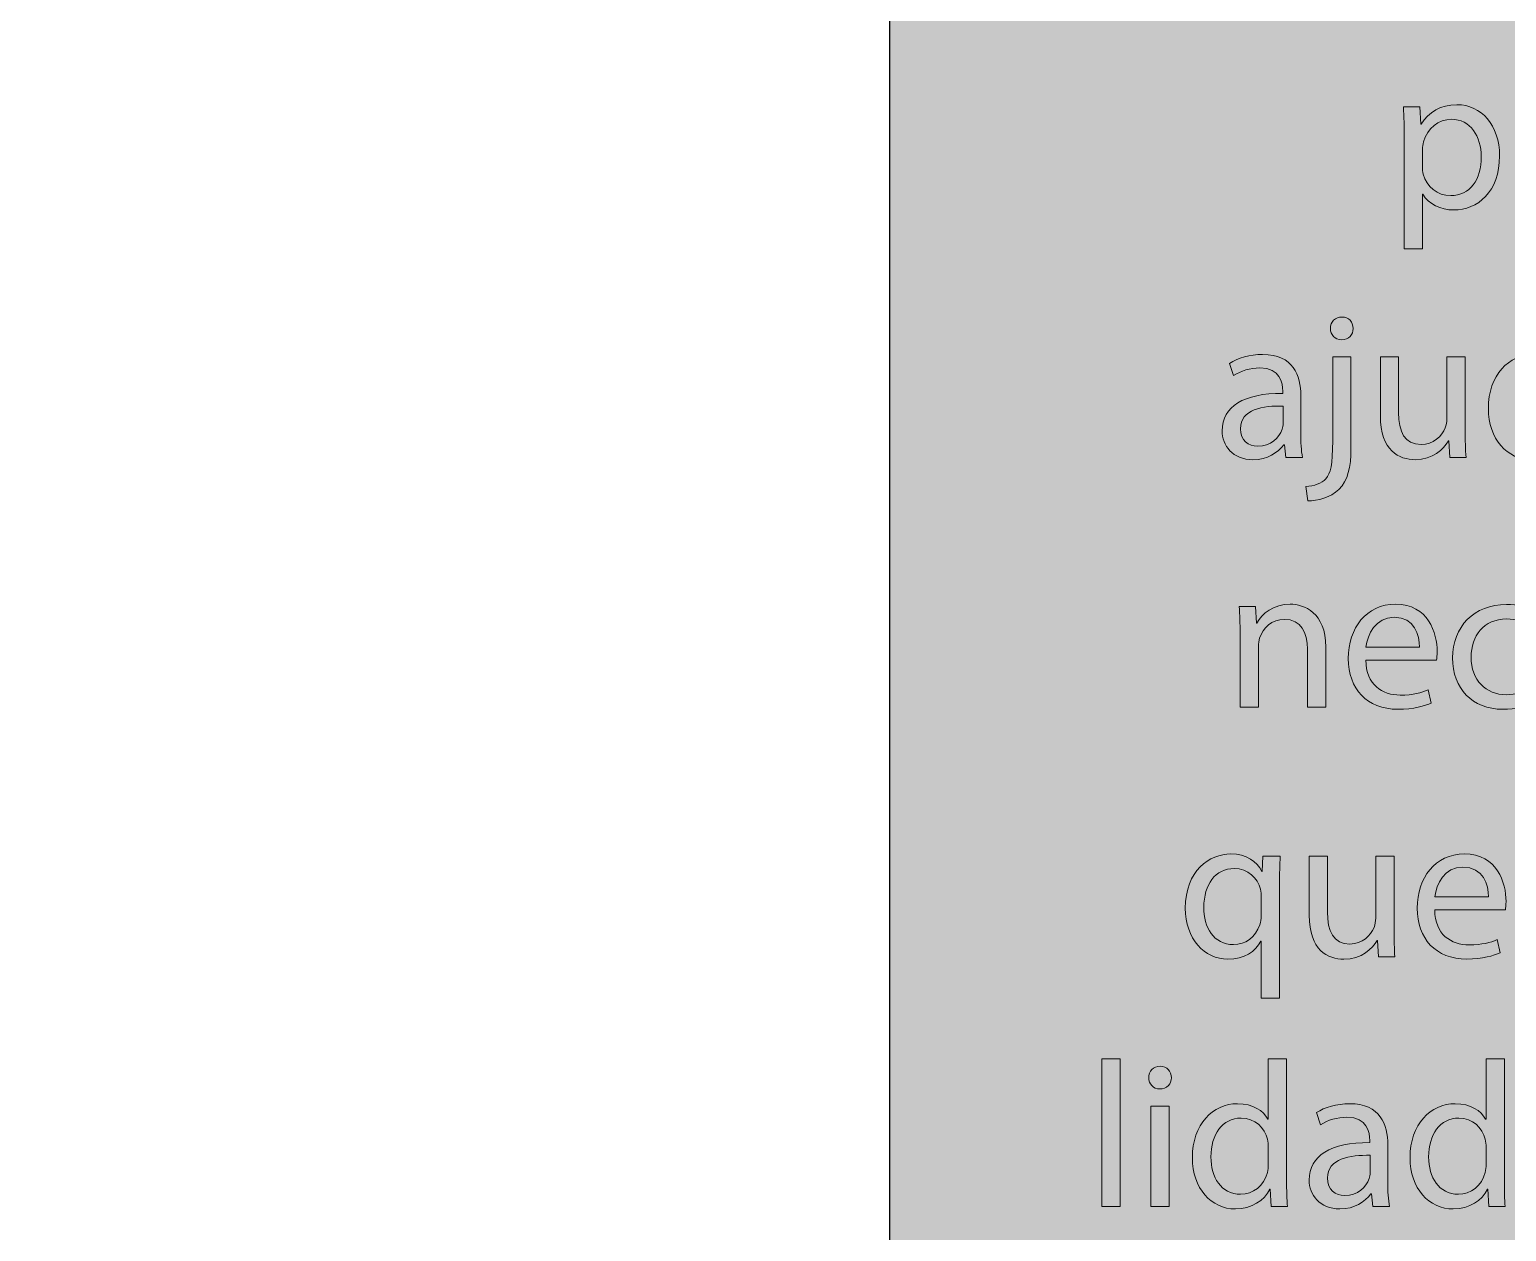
# Model space of a CAD drawing. Header units: inches. Extents: x -507 to 1392, y -754 to 68.
# Drawn here: x -260.6 to -175.4, y -140.9 to -71.6 of the extents above; entities that cross this region are included whole.
import ezdxf

# ---------------------------------------------------------------- set-up
doc = ezdxf.new("R2010")
doc.units = ezdxf.units.IN
doc.header["$MEASUREMENT"] = 0
doc.layers.add('Front', color=7, linetype='Continuous')
picture_1 = doc.add_image_def('image1.png', size_in_pixel=(3301, 2181))
picture_2 = doc.add_image_def('image10.png', size_in_pixel=(3013, 3012))

# ---------------------------------------------------------------- blocks, each defined once
blk = doc.blocks.new('block 3')
at = {"layer": 'Front', "true_color": 0x326699}
h = blk.add_hatch(color=165, dxfattribs=at)
h.dxf.hatch_style = 2
h.paths.add_polyline_path([(-211, -462.1), (-211, 61.249), (581, 61.249), (581, -462.1)])
at = {"layer": 'Front', "lineweight": 0}
blk.add_lwpolyline([(-211, -462.1), (-211, 61.249), (581, 61.249), (581, -462.1), (-211, -462.1)], dxfattribs=at)
at = {"layer": 'Front'}
image = blk.add_image(picture_1, insert=(-211, -462.191), size_in_units=(792.24, 523.44), dxfattribs=at)
blk = doc.blocks.new('block 48')
at = {"layer": 'Front', "true_color": 0x231f20}
h = blk.add_hatch(color=250, dxfattribs=at)
h.dxf.hatch_style = 2
edge = h.paths.add_edge_path()
edge.add_spline(control_points=[(-181.335, -77.936), (-181.335, -77.192), (-181.359, -76.592), (-181.383, -76.041), (-181.383, -76.041), (-180.436, -76.041), (-180.436, -76.041), (-180.436, -76.041), (-180.388, -77.036), (-180.388, -77.036), (-180.388, -77.036), (-180.364, -77.036), (-180.364, -77.036), (-179.932, -76.328), (-179.249, -75.909), (-178.301, -75.909), (-176.898, -75.909), (-175.842, -77.096), (-175.842, -78.859), (-175.842, -80.946), (-177.114, -81.977), (-178.481, -81.977), (-179.249, -81.977), (-179.92, -81.641), (-180.268, -81.065), (-180.268, -81.065), (-180.292, -81.065), (-180.292, -81.065), (-180.292, -81.065), (-180.292, -84.22), (-180.292, -84.22), (-180.292, -84.22), (-181.335, -84.22), (-181.335, -84.22), (-181.335, -84.22), (-181.335, -77.936), (-181.335, -77.936)], knot_values=[0, 0, 0, 0, 1, 1, 1, 2, 2, 2, 3, 3, 3, 4, 4, 4, 5, 5, 5, 6, 6, 6, 7, 7, 7, 8, 8, 8, 9, 9, 9, 10, 10, 10, 11, 11, 11, 12, 12, 12, 12], degree=3, periodic=1)
edge = h.paths.add_edge_path()
edge.add_spline(control_points=[(-180.292, -79.482), (-180.292, -79.638), (-180.268, -79.782), (-180.244, -79.914), (-180.052, -80.646), (-179.417, -81.149), (-178.661, -81.149), (-177.545, -81.149), (-176.898, -80.238), (-176.898, -78.907), (-176.898, -77.744), (-177.51, -76.748), (-178.625, -76.748), (-179.345, -76.748), (-180.016, -77.264), (-180.22, -78.055), (-180.256, -78.187), (-180.292, -78.343), (-180.292, -78.487), (-180.292, -78.487), (-180.292, -79.482), (-180.292, -79.482)], knot_values=[0, 0, 0, 0, 1, 1, 1, 2, 2, 2, 3, 3, 3, 4, 4, 4, 5, 5, 5, 6, 6, 6, 7, 7, 7, 7], degree=3, periodic=1)
h = blk.add_hatch(color=250, dxfattribs=at)
h.dxf.hatch_style = 2
edge = h.paths.add_edge_path()
edge.add_spline(control_points=[(-187.01, -97.925), (-186.531, -97.889), (-186.111, -97.757), (-185.859, -97.481), (-185.571, -97.145), (-185.463, -96.689), (-185.463, -95.298), (-185.463, -95.298), (-185.463, -90.441), (-185.463, -90.441), (-185.463, -90.441), (-184.408, -90.441), (-184.408, -90.441), (-184.408, -90.441), (-184.408, -95.706), (-184.408, -95.706), (-184.408, -96.833), (-184.588, -97.565), (-185.104, -98.093), (-185.571, -98.561), (-186.339, -98.752), (-186.902, -98.752), (-186.902, -98.752), (-187.01, -97.925), (-187.01, -97.925)], knot_values=[0, 0, 0, 0, 1, 1, 1, 2, 2, 2, 3, 3, 3, 4, 4, 4, 5, 5, 5, 6, 6, 6, 7, 7, 7, 8, 8, 8, 8], degree=3, periodic=1)
edge = h.paths.add_edge_path()
edge.add_spline(control_points=[(-184.288, -88.81), (-184.276, -89.158), (-184.528, -89.458), (-184.948, -89.458), (-185.343, -89.458), (-185.595, -89.158), (-185.595, -88.81), (-185.595, -88.438), (-185.319, -88.15), (-184.923, -88.15), (-184.54, -88.15), (-184.288, -88.438), (-184.288, -88.81)], knot_values=[0, 0, 0, 0, 1, 1, 1, 2, 2, 2, 3, 3, 3, 4, 4, 4, 4], degree=3, periodic=1)
h = blk.add_hatch(color=250, dxfattribs=at)
h.dxf.hatch_style = 2
edge = h.paths.add_edge_path()
edge.add_spline(control_points=[(-171.054, -87.73), (-171.054, -87.73), (-171.054, -94.747), (-171.054, -94.747), (-171.054, -95.262), (-171.042, -95.85), (-171.006, -96.246), (-171.006, -96.246), (-171.954, -96.246), (-171.954, -96.246), (-171.954, -96.246), (-172.001, -95.238), (-172.001, -95.238), (-172.001, -95.238), (-172.025, -95.238), (-172.025, -95.238), (-172.35, -95.886), (-173.057, -96.377), (-174.004, -96.377), (-175.408, -96.377), (-176.487, -95.19), (-176.487, -93.427), (-176.499, -91.496), (-175.3, -90.309), (-173.885, -90.309), (-172.997, -90.309), (-172.397, -90.729), (-172.133, -91.196), (-172.133, -91.196), (-172.109, -91.196), (-172.109, -91.196), (-172.109, -91.196), (-172.109, -87.73), (-172.109, -87.73), (-172.109, -87.73), (-171.054, -87.73), (-171.054, -87.73)], knot_values=[0, 0, 0, 0, 1, 1, 1, 2, 2, 2, 3, 3, 3, 4, 4, 4, 5, 5, 5, 6, 6, 6, 7, 7, 7, 8, 8, 8, 9, 9, 9, 10, 10, 10, 11, 11, 11, 12, 12, 12, 12], degree=3, periodic=1)
edge = h.paths.add_edge_path()
edge.add_spline(control_points=[(-172.109, -92.804), (-172.109, -92.671), (-172.122, -92.492), (-172.158, -92.36), (-172.313, -91.688), (-172.889, -91.136), (-173.681, -91.136), (-174.772, -91.136), (-175.42, -92.096), (-175.42, -93.379), (-175.42, -94.555), (-174.844, -95.526), (-173.705, -95.526), (-172.997, -95.526), (-172.35, -95.058), (-172.158, -94.267), (-172.122, -94.123), (-172.109, -93.979), (-172.109, -93.811), (-172.109, -93.811), (-172.109, -92.804), (-172.109, -92.804)], knot_values=[0, 0, 0, 0, 1, 1, 1, 2, 2, 2, 3, 3, 3, 4, 4, 4, 5, 5, 5, 6, 6, 6, 7, 7, 7, 7], degree=3, periodic=1)
h = blk.add_hatch(color=250, dxfattribs=at)
h.dxf.hatch_style = 2
edge = h.paths.add_edge_path()
edge.add_spline(control_points=[(-188.165, -96.246), (-188.165, -96.246), (-188.249, -95.514), (-188.249, -95.514), (-188.249, -95.514), (-188.285, -95.514), (-188.285, -95.514), (-188.609, -95.97), (-189.232, -96.377), (-190.06, -96.377), (-191.235, -96.377), (-191.835, -95.55), (-191.835, -94.71), (-191.835, -93.307), (-190.588, -92.54), (-188.345, -92.552), (-188.345, -92.552), (-188.345, -92.432), (-188.345, -92.432), (-188.345, -91.952), (-188.477, -91.088), (-189.664, -91.088), (-190.204, -91.088), (-190.768, -91.256), (-191.175, -91.52), (-191.175, -91.52), (-191.416, -90.825), (-191.416, -90.825), (-190.936, -90.513), (-190.24, -90.309), (-189.508, -90.309), (-187.733, -90.309), (-187.302, -91.52), (-187.302, -92.684), (-187.302, -92.684), (-187.302, -94.854), (-187.302, -94.854), (-187.302, -95.358), (-187.278, -95.85), (-187.206, -96.246), (-187.206, -96.246), (-188.165, -96.246), (-188.165, -96.246)], knot_values=[0, 0, 0, 0, 1, 1, 1, 2, 2, 2, 3, 3, 3, 4, 4, 4, 5, 5, 5, 6, 6, 6, 7, 7, 7, 8, 8, 8, 9, 9, 9, 10, 10, 10, 11, 11, 11, 12, 12, 12, 13, 13, 13, 14, 14, 14, 14], degree=3, periodic=1)
edge = h.paths.add_edge_path()
edge.add_spline(control_points=[(-188.321, -93.283), (-189.473, -93.259), (-190.78, -93.463), (-190.78, -94.59), (-190.78, -95.274), (-190.324, -95.598), (-189.784, -95.598), (-189.029, -95.598), (-188.549, -95.118), (-188.381, -94.626), (-188.345, -94.519), (-188.321, -94.398), (-188.321, -94.291), (-188.321, -94.291), (-188.321, -93.283), (-188.321, -93.283)], knot_values=[0, 0, 0, 0, 1, 1, 1, 2, 2, 2, 3, 3, 3, 4, 4, 4, 5, 5, 5, 5], degree=3, periodic=1)
h = blk.add_hatch(color=250, dxfattribs=at)
h.dxf.hatch_style = 2
edge = h.paths.add_edge_path()
edge.add_spline(control_points=[(-177.822, -94.663), (-177.822, -95.262), (-177.811, -95.79), (-177.774, -96.246), (-177.774, -96.246), (-178.71, -96.246), (-178.71, -96.246), (-178.71, -96.246), (-178.77, -95.298), (-178.77, -95.298), (-178.77, -95.298), (-178.794, -95.298), (-178.794, -95.298), (-179.07, -95.766), (-179.681, -96.377), (-180.713, -96.377), (-181.624, -96.377), (-182.716, -95.874), (-182.716, -93.835), (-182.716, -93.835), (-182.716, -90.441), (-182.716, -90.441), (-182.716, -90.441), (-181.66, -90.441), (-181.66, -90.441), (-181.66, -90.441), (-181.66, -93.655), (-181.66, -93.655), (-181.66, -94.758), (-181.324, -95.502), (-180.365, -95.502), (-179.657, -95.502), (-179.166, -95.01), (-178.974, -94.542), (-178.914, -94.387), (-178.878, -94.195), (-178.878, -94.003), (-178.878, -94.003), (-178.878, -90.441), (-178.878, -90.441), (-178.878, -90.441), (-177.822, -90.441), (-177.822, -90.441), (-177.822, -90.441), (-177.822, -94.663), (-177.822, -94.663)], knot_values=[0, 0, 0, 0, 1, 1, 1, 2, 2, 2, 3, 3, 3, 4, 4, 4, 5, 5, 5, 6, 6, 6, 7, 7, 7, 8, 8, 8, 9, 9, 9, 10, 10, 10, 11, 11, 11, 12, 12, 12, 13, 13, 13, 14, 14, 14, 15, 15, 15, 15], degree=3, periodic=1)
h = blk.add_hatch(color=250, dxfattribs=at)
h.dxf.hatch_style = 2
edge = h.paths.add_edge_path()
edge.add_spline(control_points=[(-190.803, -106.412), (-190.803, -105.812), (-190.815, -105.32), (-190.851, -104.841), (-190.851, -104.841), (-189.916, -104.841), (-189.916, -104.841), (-189.916, -104.841), (-189.855, -105.8), (-189.855, -105.8), (-189.855, -105.8), (-189.832, -105.8), (-189.832, -105.8), (-189.544, -105.249), (-188.872, -104.709), (-187.913, -104.709), (-187.109, -104.709), (-185.862, -105.188), (-185.862, -107.179), (-185.862, -107.179), (-185.862, -110.646), (-185.862, -110.646), (-185.862, -110.646), (-186.917, -110.646), (-186.917, -110.646), (-186.917, -110.646), (-186.917, -107.299), (-186.917, -107.299), (-186.917, -106.364), (-187.265, -105.584), (-188.261, -105.584), (-188.956, -105.584), (-189.496, -106.076), (-189.676, -106.664), (-189.724, -106.795), (-189.748, -106.976), (-189.748, -107.155), (-189.748, -107.155), (-189.748, -110.646), (-189.748, -110.646), (-189.748, -110.646), (-190.803, -110.646), (-190.803, -110.646), (-190.803, -110.646), (-190.803, -106.412), (-190.803, -106.412)], knot_values=[0, 0, 0, 0, 1, 1, 1, 2, 2, 2, 3, 3, 3, 4, 4, 4, 5, 5, 5, 6, 6, 6, 7, 7, 7, 8, 8, 8, 9, 9, 9, 10, 10, 10, 11, 11, 11, 12, 12, 12, 13, 13, 13, 14, 14, 14, 15, 15, 15, 15], degree=3, periodic=1)
h = blk.add_hatch(color=250, dxfattribs=at)
h.dxf.hatch_style = 2
edge = h.paths.add_edge_path()
edge.add_spline(control_points=[(-183.555, -107.935), (-183.531, -109.362), (-182.62, -109.95), (-181.564, -109.95), (-180.809, -109.95), (-180.353, -109.818), (-179.958, -109.65), (-179.958, -109.65), (-179.777, -110.406), (-179.777, -110.406), (-180.149, -110.574), (-180.785, -110.766), (-181.708, -110.766), (-183.496, -110.766), (-184.563, -109.59), (-184.563, -107.839), (-184.563, -106.088), (-183.531, -104.709), (-181.84, -104.709), (-179.945, -104.709), (-179.441, -106.376), (-179.441, -107.443), (-179.441, -107.659), (-179.466, -107.827), (-179.478, -107.935), (-179.478, -107.935), (-183.555, -107.935), (-183.555, -107.935)], knot_values=[0, 0, 0, 0, 1, 1, 1, 2, 2, 2, 3, 3, 3, 4, 4, 4, 5, 5, 5, 6, 6, 6, 7, 7, 7, 8, 8, 8, 9, 9, 9, 9], degree=3, periodic=1)
edge = h.paths.add_edge_path()
edge.add_spline(control_points=[(-180.461, -107.179), (-180.449, -106.508), (-180.737, -105.464), (-181.924, -105.464), (-182.992, -105.464), (-183.459, -106.448), (-183.543, -107.179), (-183.543, -107.179), (-180.461, -107.179), (-180.461, -107.179)], knot_values=[0, 0, 0, 0, 1, 1, 1, 2, 2, 2, 3, 3, 3, 3], degree=3, periodic=1)
h = blk.add_hatch(color=250, dxfattribs=at)
h.dxf.hatch_style = 2
edge = h.paths.add_edge_path()
edge.add_spline(control_points=[(-173.994, -110.43), (-174.27, -110.574), (-174.881, -110.766), (-175.661, -110.766), (-177.412, -110.766), (-178.551, -109.578), (-178.551, -107.803), (-178.551, -106.016), (-177.328, -104.721), (-175.433, -104.721), (-174.809, -104.721), (-174.257, -104.876), (-173.97, -105.021), (-173.97, -105.021), (-174.209, -105.836), (-174.209, -105.836), (-174.461, -105.692), (-174.857, -105.56), (-175.433, -105.56), (-176.764, -105.56), (-177.484, -106.544), (-177.484, -107.755), (-177.484, -109.098), (-176.62, -109.926), (-175.469, -109.926), (-174.869, -109.926), (-174.473, -109.77), (-174.173, -109.638), (-174.173, -109.638), (-173.994, -110.43), (-173.994, -110.43)], knot_values=[0, 0, 0, 0, 1, 1, 1, 2, 2, 2, 3, 3, 3, 4, 4, 4, 5, 5, 5, 6, 6, 6, 7, 7, 7, 8, 8, 8, 9, 9, 9, 10, 10, 10, 10], degree=3, periodic=1)
h = blk.add_hatch(color=250, dxfattribs=at)
h.dxf.hatch_style = 2
edge = h.paths.add_edge_path()
edge.add_spline(control_points=[(-189.581, -124.146), (-189.581, -124.146), (-189.605, -124.146), (-189.605, -124.146), (-189.917, -124.722), (-190.564, -125.177), (-191.5, -125.177), (-192.855, -125.177), (-193.959, -124.002), (-193.959, -122.239), (-193.959, -120.068), (-192.556, -119.109), (-191.332, -119.109), (-190.433, -119.109), (-189.833, -119.552), (-189.545, -120.116), (-189.545, -120.116), (-189.521, -120.116), (-189.521, -120.116), (-189.521, -120.116), (-189.485, -119.241), (-189.485, -119.241), (-189.485, -119.241), (-188.49, -119.241), (-188.49, -119.241), (-188.514, -119.732), (-188.526, -120.236), (-188.526, -120.836), (-188.526, -120.836), (-188.526, -127.42), (-188.526, -127.42), (-188.526, -127.42), (-189.581, -127.42), (-189.581, -127.42), (-189.581, -127.42), (-189.581, -124.146), (-189.581, -124.146)], knot_values=[0, 0, 0, 0, 1, 1, 1, 2, 2, 2, 3, 3, 3, 4, 4, 4, 5, 5, 5, 6, 6, 6, 7, 7, 7, 8, 8, 8, 9, 9, 9, 10, 10, 10, 11, 11, 11, 12, 12, 12, 12], degree=3, periodic=1)
edge = h.paths.add_edge_path()
edge.add_spline(control_points=[(-189.581, -121.591), (-189.581, -121.447), (-189.593, -121.279), (-189.629, -121.147), (-189.785, -120.5), (-190.349, -119.948), (-191.14, -119.948), (-192.232, -119.948), (-192.892, -120.872), (-192.892, -122.179), (-192.892, -123.331), (-192.34, -124.338), (-191.176, -124.338), (-190.493, -124.338), (-189.905, -123.918), (-189.665, -123.187), (-189.617, -123.042), (-189.581, -122.838), (-189.581, -122.683), (-189.581, -122.683), (-189.581, -121.591), (-189.581, -121.591)], knot_values=[0, 0, 0, 0, 1, 1, 1, 2, 2, 2, 3, 3, 3, 4, 4, 4, 5, 5, 5, 6, 6, 6, 7, 7, 7, 7], degree=3, periodic=1)
h = blk.add_hatch(color=250, dxfattribs=at)
h.dxf.hatch_style = 2
edge = h.paths.add_edge_path()
edge.add_spline(control_points=[(-179.583, -122.335), (-179.56, -123.762), (-178.648, -124.35), (-177.593, -124.35), (-176.837, -124.35), (-176.381, -124.218), (-175.986, -124.05), (-175.986, -124.05), (-175.806, -124.806), (-175.806, -124.806), (-176.178, -124.974), (-176.813, -125.166), (-177.737, -125.166), (-179.524, -125.166), (-180.591, -123.99), (-180.591, -122.239), (-180.591, -120.488), (-179.56, -119.109), (-177.869, -119.109), (-175.974, -119.109), (-175.47, -120.776), (-175.47, -121.843), (-175.47, -122.059), (-175.494, -122.227), (-175.506, -122.335), (-175.506, -122.335), (-179.583, -122.335), (-179.583, -122.335)], knot_values=[0, 0, 0, 0, 1, 1, 1, 2, 2, 2, 3, 3, 3, 4, 4, 4, 5, 5, 5, 6, 6, 6, 7, 7, 7, 8, 8, 8, 9, 9, 9, 9], degree=3, periodic=1)
edge = h.paths.add_edge_path()
edge.add_spline(control_points=[(-176.489, -121.579), (-176.478, -120.908), (-176.765, -119.864), (-177.953, -119.864), (-179.02, -119.864), (-179.488, -120.848), (-179.572, -121.579), (-179.572, -121.579), (-176.489, -121.579), (-176.489, -121.579)], knot_values=[0, 0, 0, 0, 1, 1, 1, 2, 2, 2, 3, 3, 3, 3], degree=3, periodic=1)
h = blk.add_hatch(color=250, dxfattribs=at)
h.dxf.hatch_style = 2
edge = h.paths.add_edge_path()
edge.add_spline(control_points=[(-181.926, -123.462), (-181.926, -124.062), (-181.914, -124.59), (-181.878, -125.045), (-181.878, -125.045), (-182.813, -125.045), (-182.813, -125.045), (-182.813, -125.045), (-182.874, -124.098), (-182.874, -124.098), (-182.874, -124.098), (-182.897, -124.098), (-182.897, -124.098), (-183.173, -124.566), (-183.785, -125.177), (-184.816, -125.177), (-185.728, -125.177), (-186.819, -124.674), (-186.819, -122.635), (-186.819, -122.635), (-186.819, -119.241), (-186.819, -119.241), (-186.819, -119.241), (-185.764, -119.241), (-185.764, -119.241), (-185.764, -119.241), (-185.764, -122.455), (-185.764, -122.455), (-185.764, -123.558), (-185.428, -124.302), (-184.468, -124.302), (-183.761, -124.302), (-183.269, -123.81), (-183.077, -123.342), (-183.017, -123.187), (-182.981, -122.995), (-182.981, -122.803), (-182.981, -122.803), (-182.981, -119.241), (-182.981, -119.241), (-182.981, -119.241), (-181.926, -119.241), (-181.926, -119.241), (-181.926, -119.241), (-181.926, -123.462), (-181.926, -123.462)], knot_values=[0, 0, 0, 0, 1, 1, 1, 2, 2, 2, 3, 3, 3, 4, 4, 4, 5, 5, 5, 6, 6, 6, 7, 7, 7, 8, 8, 8, 9, 9, 9, 10, 10, 10, 11, 11, 11, 12, 12, 12, 13, 13, 13, 14, 14, 14, 15, 15, 15, 15], degree=3, periodic=1)
h = blk.add_hatch(color=250, dxfattribs=at)
h.dxf.hatch_style = 2
h.paths.add_polyline_path([(-198.771, -130.93), (-197.716, -130.93), (-197.716, -139.445), (-198.771, -139.445)])
h = blk.add_hatch(color=250, dxfattribs=at)
h.dxf.hatch_style = 2
edge = h.paths.add_edge_path()
edge.add_spline(control_points=[(-188.119, -130.93), (-188.119, -130.93), (-188.119, -137.946), (-188.119, -137.946), (-188.119, -138.462), (-188.106, -139.049), (-188.071, -139.445), (-188.071, -139.445), (-189.018, -139.445), (-189.018, -139.445), (-189.018, -139.445), (-189.066, -138.438), (-189.066, -138.438), (-189.066, -138.438), (-189.09, -138.438), (-189.09, -138.438), (-189.414, -139.085), (-190.122, -139.577), (-191.069, -139.577), (-192.472, -139.577), (-193.552, -138.39), (-193.552, -136.627), (-193.563, -134.696), (-192.364, -133.509), (-190.949, -133.509), (-190.062, -133.509), (-189.462, -133.928), (-189.198, -134.396), (-189.198, -134.396), (-189.174, -134.396), (-189.174, -134.396), (-189.174, -134.396), (-189.174, -130.93), (-189.174, -130.93), (-189.174, -130.93), (-188.119, -130.93), (-188.119, -130.93)], knot_values=[0, 0, 0, 0, 1, 1, 1, 2, 2, 2, 3, 3, 3, 4, 4, 4, 5, 5, 5, 6, 6, 6, 7, 7, 7, 8, 8, 8, 9, 9, 9, 10, 10, 10, 11, 11, 11, 12, 12, 12, 12], degree=3, periodic=1)
edge = h.paths.add_edge_path()
edge.add_spline(control_points=[(-189.174, -136.003), (-189.174, -135.871), (-189.186, -135.691), (-189.222, -135.56), (-189.378, -134.888), (-189.954, -134.336), (-190.745, -134.336), (-191.836, -134.336), (-192.484, -135.295), (-192.484, -136.579), (-192.484, -137.754), (-191.909, -138.726), (-190.769, -138.726), (-190.062, -138.726), (-189.414, -138.258), (-189.222, -137.466), (-189.186, -137.322), (-189.174, -137.179), (-189.174, -137.011), (-189.174, -137.011), (-189.174, -136.003), (-189.174, -136.003)], knot_values=[0, 0, 0, 0, 1, 1, 1, 2, 2, 2, 3, 3, 3, 4, 4, 4, 5, 5, 5, 6, 6, 6, 7, 7, 7, 7], degree=3, periodic=1)
h = blk.add_hatch(color=250, dxfattribs=at)
h.dxf.hatch_style = 2
edge = h.paths.add_edge_path()
edge.add_spline(control_points=[(-175.566, -130.93), (-175.566, -130.93), (-175.566, -137.946), (-175.566, -137.946), (-175.566, -138.462), (-175.554, -139.049), (-175.519, -139.445), (-175.519, -139.445), (-176.466, -139.445), (-176.466, -139.445), (-176.466, -139.445), (-176.514, -138.438), (-176.514, -138.438), (-176.514, -138.438), (-176.538, -138.438), (-176.538, -138.438), (-176.862, -139.085), (-177.569, -139.577), (-178.517, -139.577), (-179.92, -139.577), (-181, -138.39), (-181, -136.627), (-181.011, -134.696), (-179.812, -133.509), (-178.397, -133.509), (-177.509, -133.509), (-176.91, -133.928), (-176.646, -134.396), (-176.646, -134.396), (-176.622, -134.396), (-176.622, -134.396), (-176.622, -134.396), (-176.622, -130.93), (-176.622, -130.93), (-176.622, -130.93), (-175.566, -130.93), (-175.566, -130.93)], knot_values=[0, 0, 0, 0, 1, 1, 1, 2, 2, 2, 3, 3, 3, 4, 4, 4, 5, 5, 5, 6, 6, 6, 7, 7, 7, 8, 8, 8, 9, 9, 9, 10, 10, 10, 11, 11, 11, 12, 12, 12, 12], degree=3, periodic=1)
edge = h.paths.add_edge_path()
edge.add_spline(control_points=[(-176.622, -136.003), (-176.622, -135.871), (-176.634, -135.691), (-176.67, -135.56), (-176.826, -134.888), (-177.401, -134.336), (-178.193, -134.336), (-179.284, -134.336), (-179.932, -135.295), (-179.932, -136.579), (-179.932, -137.754), (-179.356, -138.726), (-178.217, -138.726), (-177.509, -138.726), (-176.862, -138.258), (-176.67, -137.466), (-176.634, -137.322), (-176.622, -137.179), (-176.622, -137.011), (-176.622, -137.011), (-176.622, -136.003), (-176.622, -136.003)], knot_values=[0, 0, 0, 0, 1, 1, 1, 2, 2, 2, 3, 3, 3, 4, 4, 4, 5, 5, 5, 6, 6, 6, 7, 7, 7, 7], degree=3, periodic=1)
h = blk.add_hatch(color=250, dxfattribs=at)
h.dxf.hatch_style = 2
edge = h.paths.add_edge_path()
edge.add_spline(control_points=[(-194.764, -132.009), (-194.752, -132.369), (-195.016, -132.657), (-195.436, -132.657), (-195.808, -132.657), (-196.071, -132.369), (-196.071, -132.009), (-196.071, -131.638), (-195.795, -131.35), (-195.412, -131.35), (-195.016, -131.35), (-194.764, -131.638), (-194.764, -132.009)], knot_values=[0, 0, 0, 0, 1, 1, 1, 2, 2, 2, 3, 3, 3, 4, 4, 4, 4], degree=3, periodic=1)
h.paths.add_polyline_path([(-195.939, -139.445), (-195.939, -133.641), (-194.884, -133.641), (-194.884, -139.445)])
h = blk.add_hatch(color=250, dxfattribs=at)
h.dxf.hatch_style = 2
edge = h.paths.add_edge_path()
edge.add_spline(control_points=[(-183.149, -139.445), (-183.149, -139.445), (-183.233, -138.714), (-183.233, -138.714), (-183.233, -138.714), (-183.27, -138.714), (-183.27, -138.714), (-183.593, -139.169), (-184.217, -139.577), (-185.044, -139.577), (-186.22, -139.577), (-186.819, -138.75), (-186.819, -137.91), (-186.819, -136.507), (-185.572, -135.739), (-183.33, -135.751), (-183.33, -135.751), (-183.33, -135.631), (-183.33, -135.631), (-183.33, -135.152), (-183.461, -134.288), (-184.648, -134.288), (-185.188, -134.288), (-185.752, -134.456), (-186.16, -134.72), (-186.16, -134.72), (-186.4, -134.024), (-186.4, -134.024), (-185.92, -133.712), (-185.225, -133.509), (-184.493, -133.509), (-182.718, -133.509), (-182.286, -134.72), (-182.286, -135.883), (-182.286, -135.883), (-182.286, -138.054), (-182.286, -138.054), (-182.286, -138.558), (-182.262, -139.049), (-182.19, -139.445), (-182.19, -139.445), (-183.149, -139.445), (-183.149, -139.445)], knot_values=[0, 0, 0, 0, 1, 1, 1, 2, 2, 2, 3, 3, 3, 4, 4, 4, 5, 5, 5, 6, 6, 6, 7, 7, 7, 8, 8, 8, 9, 9, 9, 10, 10, 10, 11, 11, 11, 12, 12, 12, 13, 13, 13, 14, 14, 14, 14], degree=3, periodic=1)
edge = h.paths.add_edge_path()
edge.add_spline(control_points=[(-183.306, -136.483), (-184.457, -136.459), (-185.764, -136.663), (-185.764, -137.79), (-185.764, -138.474), (-185.308, -138.798), (-184.769, -138.798), (-184.013, -138.798), (-183.533, -138.318), (-183.365, -137.826), (-183.33, -137.718), (-183.306, -137.598), (-183.306, -137.49), (-183.306, -137.49), (-183.306, -136.483), (-183.306, -136.483)], knot_values=[0, 0, 0, 0, 1, 1, 1, 2, 2, 2, 3, 3, 3, 4, 4, 4, 5, 5, 5, 5], degree=3, periodic=1)
at = {"layer": 'Front', "lineweight": 0}
for points in [[(-198.771, -130.93), (-197.716, -130.93), (-197.716, -139.445), (-198.771, -139.445), (-198.771, -130.93)], [(-195.939, -139.445), (-195.939, -133.641), (-194.884, -133.641), (-194.884, -139.445), (-195.939, -139.445)]]:
    blk.add_lwpolyline(points, dxfattribs=at)
for points, knots in [([(-181.335, -77.936), (-181.335, -77.192), (-181.359, -76.592), (-181.383, -76.041), (-181.383, -76.041), (-180.436, -76.041), (-180.436, -76.041), (-180.436, -76.041), (-180.388, -77.036), (-180.388, -77.036), (-180.388, -77.036), (-180.364, -77.036), (-180.364, -77.036), (-179.932, -76.328), (-179.249, -75.909), (-178.301, -75.909), (-176.898, -75.909), (-175.842, -77.096), (-175.842, -78.859), (-175.842, -80.946), (-177.114, -81.977), (-178.481, -81.977), (-179.249, -81.977), (-179.92, -81.641), (-180.268, -81.065), (-180.268, -81.065), (-180.292, -81.065), (-180.292, -81.065), (-180.292, -81.065), (-180.292, -84.22), (-180.292, -84.22), (-180.292, -84.22), (-181.335, -84.22), (-181.335, -84.22), (-181.335, -84.22), (-181.335, -77.936), (-181.335, -77.936)], [0, 0, 0, 0, 1, 1, 1, 2, 2, 2, 3, 3, 3, 4, 4, 4, 5, 5, 5, 6, 6, 6, 7, 7, 7, 8, 8, 8, 9, 9, 9, 10, 10, 10, 11, 11, 11, 12, 12, 12, 12]), ([(-180.292, -79.482), (-180.292, -79.638), (-180.268, -79.782), (-180.244, -79.914), (-180.052, -80.646), (-179.417, -81.149), (-178.661, -81.149), (-177.545, -81.149), (-176.898, -80.238), (-176.898, -78.907), (-176.898, -77.744), (-177.51, -76.748), (-178.625, -76.748), (-179.345, -76.748), (-180.016, -77.264), (-180.22, -78.055), (-180.256, -78.187), (-180.292, -78.343), (-180.292, -78.487), (-180.292, -78.487), (-180.292, -79.482), (-180.292, -79.482)], [0, 0, 0, 0, 1, 1, 1, 2, 2, 2, 3, 3, 3, 4, 4, 4, 5, 5, 5, 6, 6, 6, 7, 7, 7, 7]), ([(-184.288, -88.81), (-184.276, -89.158), (-184.528, -89.458), (-184.948, -89.458), (-185.343, -89.458), (-185.595, -89.158), (-185.595, -88.81), (-185.595, -88.438), (-185.319, -88.15), (-184.923, -88.15), (-184.54, -88.15), (-184.288, -88.438), (-184.288, -88.81)], [0, 0, 0, 0, 1, 1, 1, 2, 2, 2, 3, 3, 3, 4, 4, 4, 4]), ([(-171.054, -87.73), (-171.054, -87.73), (-171.054, -94.747), (-171.054, -94.747), (-171.054, -95.262), (-171.042, -95.85), (-171.006, -96.246), (-171.006, -96.246), (-171.954, -96.246), (-171.954, -96.246), (-171.954, -96.246), (-172.001, -95.238), (-172.001, -95.238), (-172.001, -95.238), (-172.025, -95.238), (-172.025, -95.238), (-172.35, -95.886), (-173.057, -96.377), (-174.004, -96.377), (-175.408, -96.377), (-176.487, -95.19), (-176.487, -93.427), (-176.499, -91.496), (-175.3, -90.309), (-173.885, -90.309), (-172.997, -90.309), (-172.397, -90.729), (-172.133, -91.196), (-172.133, -91.196), (-172.109, -91.196), (-172.109, -91.196), (-172.109, -91.196), (-172.109, -87.73), (-172.109, -87.73), (-172.109, -87.73), (-171.054, -87.73), (-171.054, -87.73)], [0, 0, 0, 0, 1, 1, 1, 2, 2, 2, 3, 3, 3, 4, 4, 4, 5, 5, 5, 6, 6, 6, 7, 7, 7, 8, 8, 8, 9, 9, 9, 10, 10, 10, 11, 11, 11, 12, 12, 12, 12]), ([(-188.165, -96.246), (-188.165, -96.246), (-188.249, -95.514), (-188.249, -95.514), (-188.249, -95.514), (-188.285, -95.514), (-188.285, -95.514), (-188.609, -95.97), (-189.232, -96.377), (-190.06, -96.377), (-191.235, -96.377), (-191.835, -95.55), (-191.835, -94.71), (-191.835, -93.307), (-190.588, -92.54), (-188.345, -92.552), (-188.345, -92.552), (-188.345, -92.432), (-188.345, -92.432), (-188.345, -91.952), (-188.477, -91.088), (-189.664, -91.088), (-190.204, -91.088), (-190.768, -91.256), (-191.175, -91.52), (-191.175, -91.52), (-191.416, -90.825), (-191.416, -90.825), (-190.936, -90.513), (-190.24, -90.309), (-189.508, -90.309), (-187.733, -90.309), (-187.302, -91.52), (-187.302, -92.684), (-187.302, -92.684), (-187.302, -94.854), (-187.302, -94.854), (-187.302, -95.358), (-187.278, -95.85), (-187.206, -96.246), (-187.206, -96.246), (-188.165, -96.246), (-188.165, -96.246)], [0, 0, 0, 0, 1, 1, 1, 2, 2, 2, 3, 3, 3, 4, 4, 4, 5, 5, 5, 6, 6, 6, 7, 7, 7, 8, 8, 8, 9, 9, 9, 10, 10, 10, 11, 11, 11, 12, 12, 12, 13, 13, 13, 14, 14, 14, 14]), ([(-187.01, -97.925), (-186.531, -97.889), (-186.111, -97.757), (-185.859, -97.481), (-185.571, -97.145), (-185.463, -96.689), (-185.463, -95.298), (-185.463, -95.298), (-185.463, -90.441), (-185.463, -90.441), (-185.463, -90.441), (-184.408, -90.441), (-184.408, -90.441), (-184.408, -90.441), (-184.408, -95.706), (-184.408, -95.706), (-184.408, -96.833), (-184.588, -97.565), (-185.104, -98.093), (-185.571, -98.561), (-186.339, -98.752), (-186.902, -98.752), (-186.902, -98.752), (-187.01, -97.925), (-187.01, -97.925)], [0, 0, 0, 0, 1, 1, 1, 2, 2, 2, 3, 3, 3, 4, 4, 4, 5, 5, 5, 6, 6, 6, 7, 7, 7, 8, 8, 8, 8]), ([(-177.822, -94.663), (-177.822, -95.262), (-177.811, -95.79), (-177.774, -96.246), (-177.774, -96.246), (-178.71, -96.246), (-178.71, -96.246), (-178.71, -96.246), (-178.77, -95.298), (-178.77, -95.298), (-178.77, -95.298), (-178.794, -95.298), (-178.794, -95.298), (-179.07, -95.766), (-179.681, -96.377), (-180.713, -96.377), (-181.624, -96.377), (-182.716, -95.874), (-182.716, -93.835), (-182.716, -93.835), (-182.716, -90.441), (-182.716, -90.441), (-182.716, -90.441), (-181.66, -90.441), (-181.66, -90.441), (-181.66, -90.441), (-181.66, -93.655), (-181.66, -93.655), (-181.66, -94.758), (-181.324, -95.502), (-180.365, -95.502), (-179.657, -95.502), (-179.166, -95.01), (-178.974, -94.542), (-178.914, -94.387), (-178.878, -94.195), (-178.878, -94.003), (-178.878, -94.003), (-178.878, -90.441), (-178.878, -90.441), (-178.878, -90.441), (-177.822, -90.441), (-177.822, -90.441), (-177.822, -90.441), (-177.822, -94.663), (-177.822, -94.663)], [0, 0, 0, 0, 1, 1, 1, 2, 2, 2, 3, 3, 3, 4, 4, 4, 5, 5, 5, 6, 6, 6, 7, 7, 7, 8, 8, 8, 9, 9, 9, 10, 10, 10, 11, 11, 11, 12, 12, 12, 13, 13, 13, 14, 14, 14, 15, 15, 15, 15]), ([(-188.321, -93.283), (-189.473, -93.259), (-190.78, -93.463), (-190.78, -94.59), (-190.78, -95.274), (-190.324, -95.598), (-189.784, -95.598), (-189.029, -95.598), (-188.549, -95.118), (-188.381, -94.626), (-188.345, -94.519), (-188.321, -94.398), (-188.321, -94.291), (-188.321, -94.291), (-188.321, -93.283), (-188.321, -93.283)], [0, 0, 0, 0, 1, 1, 1, 2, 2, 2, 3, 3, 3, 4, 4, 4, 5, 5, 5, 5]), ([(-190.803, -106.412), (-190.803, -105.812), (-190.815, -105.32), (-190.851, -104.841), (-190.851, -104.841), (-189.916, -104.841), (-189.916, -104.841), (-189.916, -104.841), (-189.855, -105.8), (-189.855, -105.8), (-189.855, -105.8), (-189.832, -105.8), (-189.832, -105.8), (-189.544, -105.249), (-188.872, -104.709), (-187.913, -104.709), (-187.109, -104.709), (-185.862, -105.188), (-185.862, -107.179), (-185.862, -107.179), (-185.862, -110.646), (-185.862, -110.646), (-185.862, -110.646), (-186.917, -110.646), (-186.917, -110.646), (-186.917, -110.646), (-186.917, -107.299), (-186.917, -107.299), (-186.917, -106.364), (-187.265, -105.584), (-188.261, -105.584), (-188.956, -105.584), (-189.496, -106.076), (-189.676, -106.664), (-189.724, -106.795), (-189.748, -106.976), (-189.748, -107.155), (-189.748, -107.155), (-189.748, -110.646), (-189.748, -110.646), (-189.748, -110.646), (-190.803, -110.646), (-190.803, -110.646), (-190.803, -110.646), (-190.803, -106.412), (-190.803, -106.412)], [0, 0, 0, 0, 1, 1, 1, 2, 2, 2, 3, 3, 3, 4, 4, 4, 5, 5, 5, 6, 6, 6, 7, 7, 7, 8, 8, 8, 9, 9, 9, 10, 10, 10, 11, 11, 11, 12, 12, 12, 13, 13, 13, 14, 14, 14, 15, 15, 15, 15]), ([(-183.555, -107.935), (-183.531, -109.362), (-182.62, -109.95), (-181.564, -109.95), (-180.809, -109.95), (-180.353, -109.818), (-179.958, -109.65), (-179.958, -109.65), (-179.777, -110.406), (-179.777, -110.406), (-180.149, -110.574), (-180.785, -110.766), (-181.708, -110.766), (-183.496, -110.766), (-184.563, -109.59), (-184.563, -107.839), (-184.563, -106.088), (-183.531, -104.709), (-181.84, -104.709), (-179.945, -104.709), (-179.441, -106.376), (-179.441, -107.443), (-179.441, -107.659), (-179.466, -107.827), (-179.478, -107.935), (-179.478, -107.935), (-183.555, -107.935), (-183.555, -107.935)], [0, 0, 0, 0, 1, 1, 1, 2, 2, 2, 3, 3, 3, 4, 4, 4, 5, 5, 5, 6, 6, 6, 7, 7, 7, 8, 8, 8, 9, 9, 9, 9]), ([(-173.994, -110.43), (-174.27, -110.574), (-174.881, -110.766), (-175.661, -110.766), (-177.412, -110.766), (-178.551, -109.578), (-178.551, -107.803), (-178.551, -106.016), (-177.328, -104.721), (-175.433, -104.721), (-174.809, -104.721), (-174.257, -104.876), (-173.97, -105.021), (-173.97, -105.021), (-174.209, -105.836), (-174.209, -105.836), (-174.461, -105.692), (-174.857, -105.56), (-175.433, -105.56), (-176.764, -105.56), (-177.484, -106.544), (-177.484, -107.755), (-177.484, -109.098), (-176.62, -109.926), (-175.469, -109.926), (-174.869, -109.926), (-174.473, -109.77), (-174.173, -109.638), (-174.173, -109.638), (-173.994, -110.43), (-173.994, -110.43)], [0, 0, 0, 0, 1, 1, 1, 2, 2, 2, 3, 3, 3, 4, 4, 4, 5, 5, 5, 6, 6, 6, 7, 7, 7, 8, 8, 8, 9, 9, 9, 10, 10, 10, 10]), ([(-180.461, -107.179), (-180.449, -106.508), (-180.737, -105.464), (-181.924, -105.464), (-182.992, -105.464), (-183.459, -106.448), (-183.543, -107.179), (-183.543, -107.179), (-180.461, -107.179), (-180.461, -107.179)], [0, 0, 0, 0, 1, 1, 1, 2, 2, 2, 3, 3, 3, 3]), ([(-189.581, -124.146), (-189.581, -124.146), (-189.605, -124.146), (-189.605, -124.146), (-189.917, -124.722), (-190.564, -125.177), (-191.5, -125.177), (-192.855, -125.177), (-193.959, -124.002), (-193.959, -122.239), (-193.959, -120.068), (-192.556, -119.109), (-191.332, -119.109), (-190.433, -119.109), (-189.833, -119.552), (-189.545, -120.116), (-189.545, -120.116), (-189.521, -120.116), (-189.521, -120.116), (-189.521, -120.116), (-189.485, -119.241), (-189.485, -119.241), (-189.485, -119.241), (-188.49, -119.241), (-188.49, -119.241), (-188.514, -119.732), (-188.526, -120.236), (-188.526, -120.836), (-188.526, -120.836), (-188.526, -127.42), (-188.526, -127.42), (-188.526, -127.42), (-189.581, -127.42), (-189.581, -127.42), (-189.581, -127.42), (-189.581, -124.146), (-189.581, -124.146)], [0, 0, 0, 0, 1, 1, 1, 2, 2, 2, 3, 3, 3, 4, 4, 4, 5, 5, 5, 6, 6, 6, 7, 7, 7, 8, 8, 8, 9, 9, 9, 10, 10, 10, 11, 11, 11, 12, 12, 12, 12]), ([(-179.583, -122.335), (-179.56, -123.762), (-178.648, -124.35), (-177.593, -124.35), (-176.837, -124.35), (-176.381, -124.218), (-175.986, -124.05), (-175.986, -124.05), (-175.806, -124.806), (-175.806, -124.806), (-176.178, -124.974), (-176.813, -125.166), (-177.737, -125.166), (-179.524, -125.166), (-180.591, -123.99), (-180.591, -122.239), (-180.591, -120.488), (-179.56, -119.109), (-177.869, -119.109), (-175.974, -119.109), (-175.47, -120.776), (-175.47, -121.843), (-175.47, -122.059), (-175.494, -122.227), (-175.506, -122.335), (-175.506, -122.335), (-179.583, -122.335), (-179.583, -122.335)], [0, 0, 0, 0, 1, 1, 1, 2, 2, 2, 3, 3, 3, 4, 4, 4, 5, 5, 5, 6, 6, 6, 7, 7, 7, 8, 8, 8, 9, 9, 9, 9]), ([(-189.581, -121.591), (-189.581, -121.447), (-189.593, -121.279), (-189.629, -121.147), (-189.785, -120.5), (-190.349, -119.948), (-191.14, -119.948), (-192.232, -119.948), (-192.892, -120.872), (-192.892, -122.179), (-192.892, -123.331), (-192.34, -124.338), (-191.176, -124.338), (-190.493, -124.338), (-189.905, -123.918), (-189.665, -123.187), (-189.617, -123.042), (-189.581, -122.838), (-189.581, -122.683), (-189.581, -122.683), (-189.581, -121.591), (-189.581, -121.591)], [0, 0, 0, 0, 1, 1, 1, 2, 2, 2, 3, 3, 3, 4, 4, 4, 5, 5, 5, 6, 6, 6, 7, 7, 7, 7]), ([(-181.926, -123.462), (-181.926, -124.062), (-181.914, -124.59), (-181.878, -125.045), (-181.878, -125.045), (-182.813, -125.045), (-182.813, -125.045), (-182.813, -125.045), (-182.874, -124.098), (-182.874, -124.098), (-182.874, -124.098), (-182.897, -124.098), (-182.897, -124.098), (-183.173, -124.566), (-183.785, -125.177), (-184.816, -125.177), (-185.728, -125.177), (-186.819, -124.674), (-186.819, -122.635), (-186.819, -122.635), (-186.819, -119.241), (-186.819, -119.241), (-186.819, -119.241), (-185.764, -119.241), (-185.764, -119.241), (-185.764, -119.241), (-185.764, -122.455), (-185.764, -122.455), (-185.764, -123.558), (-185.428, -124.302), (-184.468, -124.302), (-183.761, -124.302), (-183.269, -123.81), (-183.077, -123.342), (-183.017, -123.187), (-182.981, -122.995), (-182.981, -122.803), (-182.981, -122.803), (-182.981, -119.241), (-182.981, -119.241), (-182.981, -119.241), (-181.926, -119.241), (-181.926, -119.241), (-181.926, -119.241), (-181.926, -123.462), (-181.926, -123.462)], [0, 0, 0, 0, 1, 1, 1, 2, 2, 2, 3, 3, 3, 4, 4, 4, 5, 5, 5, 6, 6, 6, 7, 7, 7, 8, 8, 8, 9, 9, 9, 10, 10, 10, 11, 11, 11, 12, 12, 12, 13, 13, 13, 14, 14, 14, 15, 15, 15, 15]), ([(-176.489, -121.579), (-176.478, -120.908), (-176.765, -119.864), (-177.953, -119.864), (-179.02, -119.864), (-179.488, -120.848), (-179.572, -121.579), (-179.572, -121.579), (-176.489, -121.579), (-176.489, -121.579)], [0, 0, 0, 0, 1, 1, 1, 2, 2, 2, 3, 3, 3, 3]), ([(-188.119, -130.93), (-188.119, -130.93), (-188.119, -137.946), (-188.119, -137.946), (-188.119, -138.462), (-188.106, -139.049), (-188.071, -139.445), (-188.071, -139.445), (-189.018, -139.445), (-189.018, -139.445), (-189.018, -139.445), (-189.066, -138.438), (-189.066, -138.438), (-189.066, -138.438), (-189.09, -138.438), (-189.09, -138.438), (-189.414, -139.085), (-190.122, -139.577), (-191.069, -139.577), (-192.472, -139.577), (-193.552, -138.39), (-193.552, -136.627), (-193.563, -134.696), (-192.364, -133.509), (-190.949, -133.509), (-190.062, -133.509), (-189.462, -133.928), (-189.198, -134.396), (-189.198, -134.396), (-189.174, -134.396), (-189.174, -134.396), (-189.174, -134.396), (-189.174, -130.93), (-189.174, -130.93), (-189.174, -130.93), (-188.119, -130.93), (-188.119, -130.93)], [0, 0, 0, 0, 1, 1, 1, 2, 2, 2, 3, 3, 3, 4, 4, 4, 5, 5, 5, 6, 6, 6, 7, 7, 7, 8, 8, 8, 9, 9, 9, 10, 10, 10, 11, 11, 11, 12, 12, 12, 12]), ([(-175.566, -130.93), (-175.566, -130.93), (-175.566, -137.946), (-175.566, -137.946), (-175.566, -138.462), (-175.554, -139.049), (-175.519, -139.445), (-175.519, -139.445), (-176.466, -139.445), (-176.466, -139.445), (-176.466, -139.445), (-176.514, -138.438), (-176.514, -138.438), (-176.514, -138.438), (-176.538, -138.438), (-176.538, -138.438), (-176.862, -139.085), (-177.569, -139.577), (-178.517, -139.577), (-179.92, -139.577), (-181, -138.39), (-181, -136.627), (-181.011, -134.696), (-179.812, -133.509), (-178.397, -133.509), (-177.509, -133.509), (-176.91, -133.928), (-176.646, -134.396), (-176.646, -134.396), (-176.622, -134.396), (-176.622, -134.396), (-176.622, -134.396), (-176.622, -130.93), (-176.622, -130.93), (-176.622, -130.93), (-175.566, -130.93), (-175.566, -130.93)], [0, 0, 0, 0, 1, 1, 1, 2, 2, 2, 3, 3, 3, 4, 4, 4, 5, 5, 5, 6, 6, 6, 7, 7, 7, 8, 8, 8, 9, 9, 9, 10, 10, 10, 11, 11, 11, 12, 12, 12, 12]), ([(-194.764, -132.009), (-194.752, -132.369), (-195.016, -132.657), (-195.436, -132.657), (-195.808, -132.657), (-196.071, -132.369), (-196.071, -132.009), (-196.071, -131.638), (-195.795, -131.35), (-195.412, -131.35), (-195.016, -131.35), (-194.764, -131.638), (-194.764, -132.009)], [0, 0, 0, 0, 1, 1, 1, 2, 2, 2, 3, 3, 3, 4, 4, 4, 4]), ([(-183.149, -139.445), (-183.149, -139.445), (-183.233, -138.714), (-183.233, -138.714), (-183.233, -138.714), (-183.27, -138.714), (-183.27, -138.714), (-183.593, -139.169), (-184.217, -139.577), (-185.044, -139.577), (-186.22, -139.577), (-186.819, -138.75), (-186.819, -137.91), (-186.819, -136.507), (-185.572, -135.739), (-183.33, -135.751), (-183.33, -135.751), (-183.33, -135.631), (-183.33, -135.631), (-183.33, -135.152), (-183.461, -134.288), (-184.648, -134.288), (-185.188, -134.288), (-185.752, -134.456), (-186.16, -134.72), (-186.16, -134.72), (-186.4, -134.024), (-186.4, -134.024), (-185.92, -133.712), (-185.225, -133.509), (-184.493, -133.509), (-182.718, -133.509), (-182.286, -134.72), (-182.286, -135.883), (-182.286, -135.883), (-182.286, -138.054), (-182.286, -138.054), (-182.286, -138.558), (-182.262, -139.049), (-182.19, -139.445), (-182.19, -139.445), (-183.149, -139.445), (-183.149, -139.445)], [0, 0, 0, 0, 1, 1, 1, 2, 2, 2, 3, 3, 3, 4, 4, 4, 5, 5, 5, 6, 6, 6, 7, 7, 7, 8, 8, 8, 9, 9, 9, 10, 10, 10, 11, 11, 11, 12, 12, 12, 13, 13, 13, 14, 14, 14, 14]), ([(-189.174, -136.003), (-189.174, -135.871), (-189.186, -135.691), (-189.222, -135.56), (-189.378, -134.888), (-189.954, -134.336), (-190.745, -134.336), (-191.836, -134.336), (-192.484, -135.295), (-192.484, -136.579), (-192.484, -137.754), (-191.909, -138.726), (-190.769, -138.726), (-190.062, -138.726), (-189.414, -138.258), (-189.222, -137.466), (-189.186, -137.322), (-189.174, -137.179), (-189.174, -137.011), (-189.174, -137.011), (-189.174, -136.003), (-189.174, -136.003)], [0, 0, 0, 0, 1, 1, 1, 2, 2, 2, 3, 3, 3, 4, 4, 4, 5, 5, 5, 6, 6, 6, 7, 7, 7, 7]), ([(-176.622, -136.003), (-176.622, -135.871), (-176.634, -135.691), (-176.67, -135.56), (-176.826, -134.888), (-177.401, -134.336), (-178.193, -134.336), (-179.284, -134.336), (-179.932, -135.295), (-179.932, -136.579), (-179.932, -137.754), (-179.356, -138.726), (-178.217, -138.726), (-177.509, -138.726), (-176.862, -138.258), (-176.67, -137.466), (-176.634, -137.322), (-176.622, -137.179), (-176.622, -137.011), (-176.622, -137.011), (-176.622, -136.003), (-176.622, -136.003)], [0, 0, 0, 0, 1, 1, 1, 2, 2, 2, 3, 3, 3, 4, 4, 4, 5, 5, 5, 6, 6, 6, 7, 7, 7, 7]), ([(-183.306, -136.483), (-184.457, -136.459), (-185.764, -136.663), (-185.764, -137.79), (-185.764, -138.474), (-185.308, -138.798), (-184.769, -138.798), (-184.013, -138.798), (-183.533, -138.318), (-183.365, -137.826), (-183.33, -137.718), (-183.306, -137.598), (-183.306, -137.49), (-183.306, -137.49), (-183.306, -136.483), (-183.306, -136.483)], [0, 0, 0, 0, 1, 1, 1, 2, 2, 2, 3, 3, 3, 4, 4, 4, 5, 5, 5, 5])]:
    blk.add_open_spline(points, degree=3, knots=knots, dxfattribs=at)

msp = doc.modelspace()

# ---------------------------------------------------------------- block references
at = {"layer": 'Front'}
for name in ['block 3', 'block 48']:
    msp.add_blockref(name, (0, 0), dxfattribs=at)

# ---------------------------------------------------------------- pictures from other files: only their frames are drawn
image = msp.add_image(picture_2, insert=(-506.916, -754.387), size_in_units=(723.12, 722.88), dxfattribs=at)

doc.saveas('drawing.dxf')
